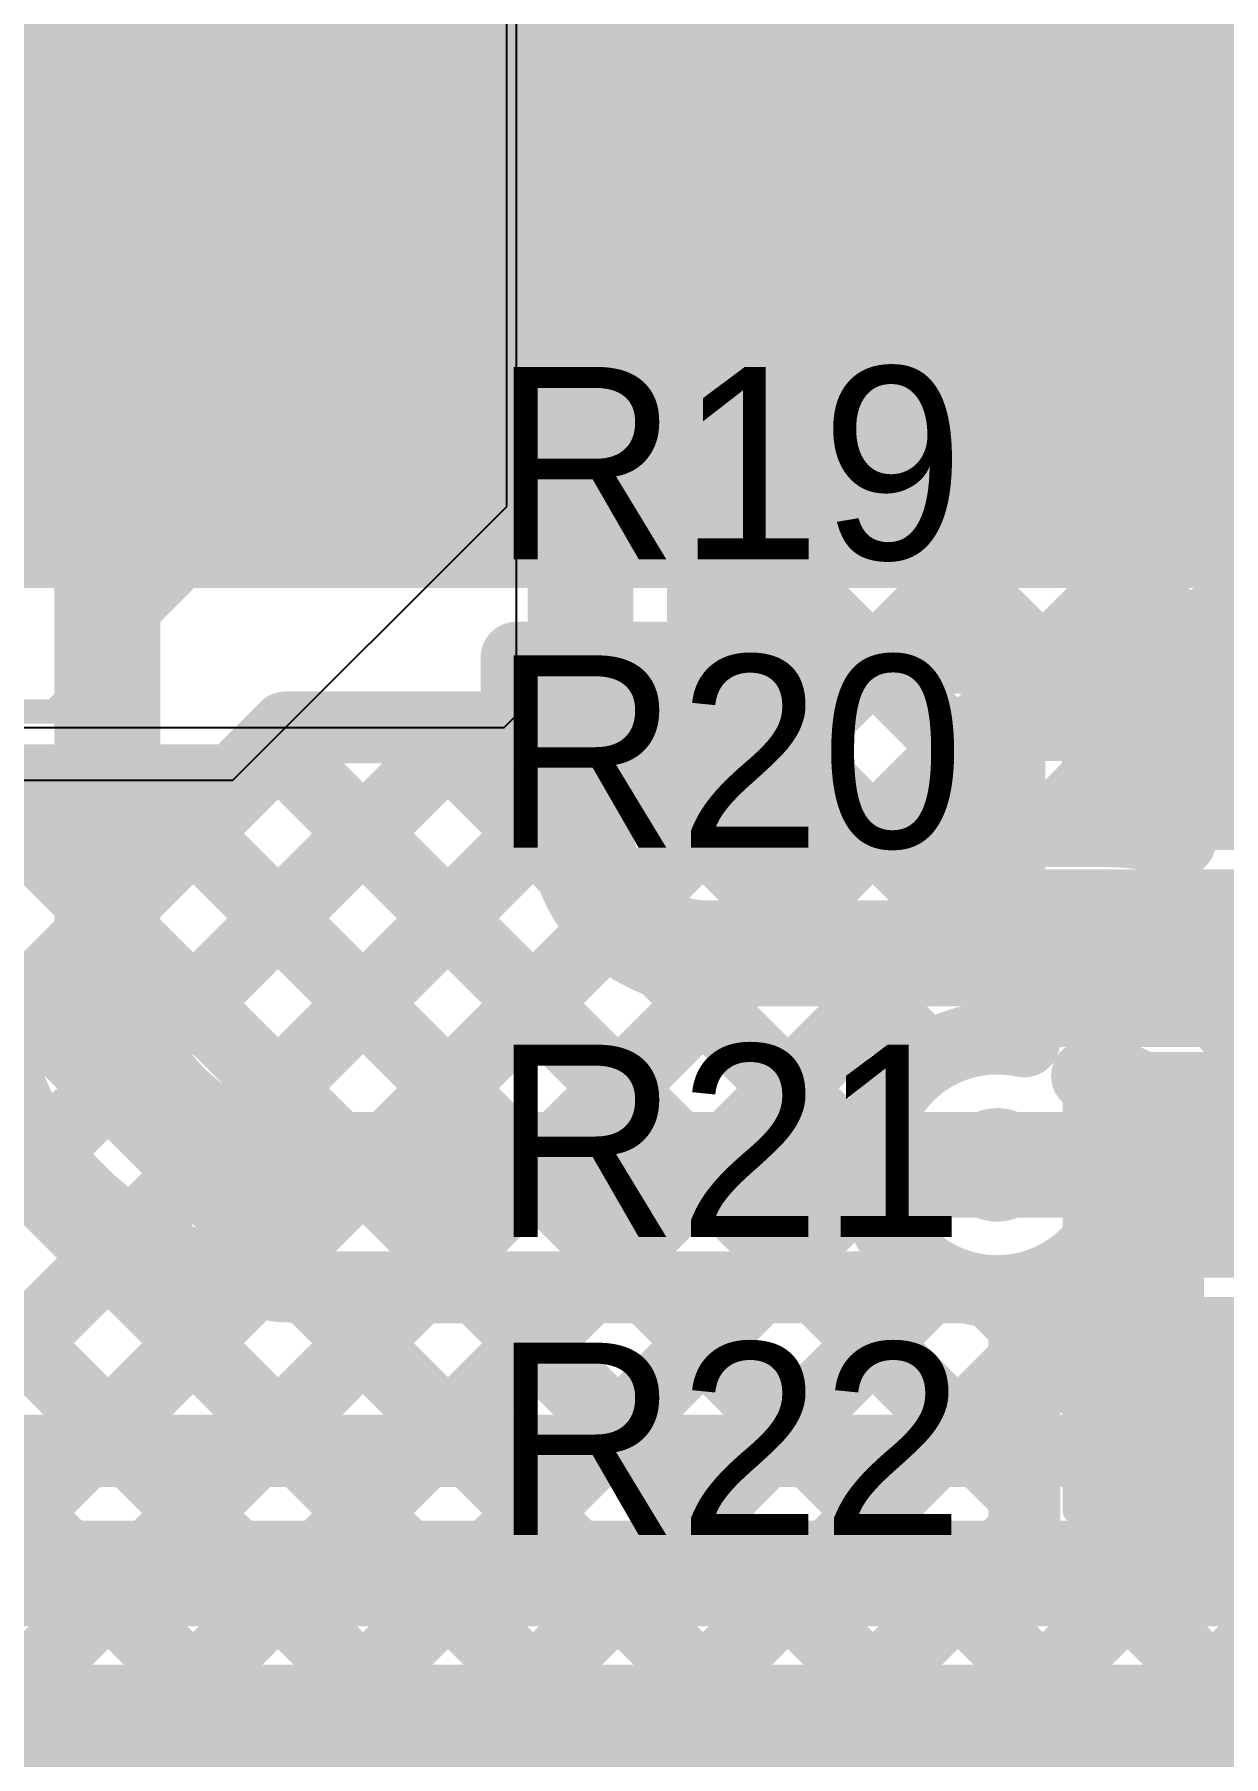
# Model space of a CAD drawing. Header units: millimetres. Extents: x 4.35 to 7.26, y 1.61 to 5.34.
# Drawn here: x 5.3587 to 5.6061, y 4.0329 to 4.3912 of the extents above; entities that cross this region are included whole.
import ezdxf

# ---------------------------------------------------------------- set-up
doc = ezdxf.new("R2010")
doc.units = ezdxf.units.MM
doc.header["$MEASUREMENT"] = 0
for name, color, linetype in [('BottomLayer', 5, 'Continuous'), ('MultiLayer', 9, 'Continuous'), ('TopLayer', 1, 'Continuous'), ('TopOverlay', 2, 'Continuous'), ('TopPaste', 8, 'Continuous'), ('TopSolder', 216, 'Continuous'), ('ViaHoleLayer', 16, 'Continuous')]:
    doc.layers.add(name, color=color, linetype=linetype)

# ---------------------------------------------------------------- blocks, each defined once
blk = doc.blocks.new('74437368033_18')
at = {"layer": 'TopLayer'}
blk.add_solid([(-0.26772, -0.0689), (-0.1063, -0.0689), (-0.26772, 0.0689), (-0.1063, 0.0689)], dxfattribs=at)
at = {"layer": 'TopOverlay', "const_width": 0.005}
for points in [[(-0.17669, 0.20268), (-0.20354, 0.17583)], [(0.17669, 0.20268), (-0.17669, 0.20268)], [(-0.20354, 0.17583), (-0.20354, 0.07709)]]:
    blk.add_lwpolyline(points, dxfattribs=at)
at = {"layer": 'TopOverlay'}
for points, const_width in [([(-0.17794, 0.20268, 1), (-0.17544, 0.20268, 1)], 0.0025), ([(-0.17794, 0.20268, 1), (-0.17544, 0.20268, 1)], 0.0025), ([(-0.20479, 0.17583, 1), (-0.20229, 0.17583, 1)], 0.0025), ([(-0.20479, 0.17583, 1), (-0.20229, 0.17583, 1)], 0.0025), ([(-0.21638, 0.08835, 1), (-0.23575, 0.08835, 1)], 0.01), ([(-0.23825, 0.08835, 1), (-0.23325, 0.08835, 1)], 0.005), ([(-0.21888, 0.08835, 1), (-0.21388, 0.08835, 1)], 0.005), ([(-0.20479, 0.07709, 1), (-0.20229, 0.07709, 1)], 0.0025)]:
    blk.add_lwpolyline(points, format="xyb", close=True, dxfattribs=dict(at, const_width=const_width))
at = {"layer": 'TopPaste'}
blk.add_solid([(-0.26772, -0.0689), (-0.1063, -0.0689), (-0.26772, 0.0689), (-0.1063, 0.0689)], dxfattribs=at)
at = {"layer": 'TopSolder'}
blk.add_solid([(-0.27172, -0.0729), (-0.1023, -0.0729), (-0.27172, 0.0729), (-0.1023, 0.0729)], dxfattribs=at)
blk = doc.blocks.new('RES_0603_54')
at = {"layer": 'TopLayer'}
for points in [[(-0.045, 0.0175), (-0.045, -0.0175), (-0.015, 0.0175), (-0.015, -0.0175)], [(0.015, 0.0175), (0.015, -0.0175), (0.045, 0.0175), (0.045, -0.0175)]]:
    blk.add_solid(points, dxfattribs=at)
at = {"layer": 'TopOverlay', "const_width": 0.005}
for points in [[(-0.049, -0.021), (-0.049, 0.021)], [(-0.049, 0.021), (0.049, 0.021)], [(0.049, -0.021), (0.049, 0.021)], [(-0.049, -0.021), (0.049, -0.021)]]:
    blk.add_lwpolyline(points, dxfattribs=at)
at = {"layer": 'TopOverlay', "const_width": 0.0025}
for points in [[(-0.05025, 0.021, 1), (-0.04775, 0.021, 1)], [(-0.05025, 0.021, 1), (-0.04775, 0.021, 1)], [(0.04775, 0.021, 1), (0.05025, 0.021, 1)], [(0.04775, 0.021, 1), (0.05025, 0.021, 1)], [(-0.05025, -0.021, 1), (-0.04775, -0.021, 1)], [(-0.05025, -0.021, 1), (-0.04775, -0.021, 1)], [(0.04775, -0.021, 1), (0.05025, -0.021, 1)], [(0.04775, -0.021, 1), (0.05025, -0.021, 1)]]:
    blk.add_lwpolyline(points, format="xyb", close=True, dxfattribs=at)
at = {"layer": 'TopPaste'}
for points in [[(-0.045, 0.0175), (-0.045, -0.0175), (-0.015, 0.0175), (-0.015, -0.0175)], [(0.015, 0.0175), (0.015, -0.0175), (0.045, 0.0175), (0.045, -0.0175)]]:
    blk.add_solid(points, dxfattribs=at)
at = {"layer": 'TopSolder'}
for points in [[(-0.049, 0.0215), (-0.049, -0.0215), (-0.011, 0.0215), (-0.011, -0.0215)], [(0.011, 0.0215), (0.011, -0.0215), (0.049, 0.0215), (0.049, -0.0215)]]:
    blk.add_solid(points, dxfattribs=at)
blk = doc.blocks.new('RES_0603_55')
at = {"layer": 'TopLayer'}
for points in [[(-0.045, 0.0175), (-0.045, -0.0175), (-0.015, 0.0175), (-0.015, -0.0175)], [(0.015, 0.0175), (0.015, -0.0175), (0.045, 0.0175), (0.045, -0.0175)]]:
    blk.add_solid(points, dxfattribs=at)
at = {"layer": 'TopOverlay', "const_width": 0.005}
for points in [[(-0.049, -0.021), (-0.049, 0.021)], [(-0.049, 0.021), (0.049, 0.021)], [(0.049, -0.021), (0.049, 0.021)], [(-0.049, -0.021), (0.049, -0.021)]]:
    blk.add_lwpolyline(points, dxfattribs=at)
at = {"layer": 'TopOverlay', "const_width": 0.0025}
for points in [[(-0.05025, 0.021, 1), (-0.04775, 0.021, 1)], [(-0.05025, 0.021, 1), (-0.04775, 0.021, 1)], [(0.04775, 0.021, 1), (0.05025, 0.021, 1)], [(0.04775, 0.021, 1), (0.05025, 0.021, 1)], [(-0.05025, -0.021, 1), (-0.04775, -0.021, 1)], [(-0.05025, -0.021, 1), (-0.04775, -0.021, 1)], [(0.04775, -0.021, 1), (0.05025, -0.021, 1)], [(0.04775, -0.021, 1), (0.05025, -0.021, 1)]]:
    blk.add_lwpolyline(points, format="xyb", close=True, dxfattribs=at)
at = {"layer": 'TopPaste'}
for points in [[(-0.045, 0.0175), (-0.045, -0.0175), (-0.015, 0.0175), (-0.015, -0.0175)], [(0.015, 0.0175), (0.015, -0.0175), (0.045, 0.0175), (0.045, -0.0175)]]:
    blk.add_solid(points, dxfattribs=at)
at = {"layer": 'TopSolder'}
for points in [[(-0.049, 0.0215), (-0.049, -0.0215), (-0.011, 0.0215), (-0.011, -0.0215)], [(0.011, 0.0215), (0.011, -0.0215), (0.049, 0.0215), (0.049, -0.0215)]]:
    blk.add_solid(points, dxfattribs=at)
blk = doc.blocks.new('RES_0603_56')
at = {"layer": 'TopLayer'}
for points in [[(-0.045, 0.0175), (-0.045, -0.0175), (-0.015, 0.0175), (-0.015, -0.0175)], [(0.015, 0.0175), (0.015, -0.0175), (0.045, 0.0175), (0.045, -0.0175)]]:
    blk.add_solid(points, dxfattribs=at)
at = {"layer": 'TopOverlay', "const_width": 0.005}
for points in [[(-0.049, -0.021), (-0.049, 0.021)], [(-0.049, 0.021), (0.049, 0.021)], [(0.049, -0.021), (0.049, 0.021)], [(-0.049, -0.021), (0.049, -0.021)]]:
    blk.add_lwpolyline(points, dxfattribs=at)
at = {"layer": 'TopOverlay', "const_width": 0.0025}
for points in [[(-0.05025, 0.021, 1), (-0.04775, 0.021, 1)], [(-0.05025, 0.021, 1), (-0.04775, 0.021, 1)], [(0.04775, 0.021, 1), (0.05025, 0.021, 1)], [(0.04775, 0.021, 1), (0.05025, 0.021, 1)], [(-0.05025, -0.021, 1), (-0.04775, -0.021, 1)], [(-0.05025, -0.021, 1), (-0.04775, -0.021, 1)], [(0.04775, -0.021, 1), (0.05025, -0.021, 1)], [(0.04775, -0.021, 1), (0.05025, -0.021, 1)]]:
    blk.add_lwpolyline(points, format="xyb", close=True, dxfattribs=at)
at = {"layer": 'TopPaste'}
for points in [[(-0.045, 0.0175), (-0.045, -0.0175), (-0.015, 0.0175), (-0.015, -0.0175)], [(0.015, 0.0175), (0.015, -0.0175), (0.045, 0.0175), (0.045, -0.0175)]]:
    blk.add_solid(points, dxfattribs=at)
at = {"layer": 'TopSolder'}
for points in [[(-0.049, 0.0215), (-0.049, -0.0215), (-0.011, 0.0215), (-0.011, -0.0215)], [(0.011, 0.0215), (0.011, -0.0215), (0.049, 0.0215), (0.049, -0.0215)]]:
    blk.add_solid(points, dxfattribs=at)
blk = doc.blocks.new('RES_0603_57')
at = {"layer": 'TopLayer'}
for points in [[(-0.045, 0.0175), (-0.045, -0.0175), (-0.015, 0.0175), (-0.015, -0.0175)], [(0.015, 0.0175), (0.015, -0.0175), (0.045, 0.0175), (0.045, -0.0175)]]:
    blk.add_solid(points, dxfattribs=at)
at = {"layer": 'TopOverlay', "const_width": 0.005}
for points in [[(-0.049, -0.021), (-0.049, 0.021)], [(-0.049, 0.021), (0.049, 0.021)], [(0.049, -0.021), (0.049, 0.021)], [(-0.049, -0.021), (0.049, -0.021)]]:
    blk.add_lwpolyline(points, dxfattribs=at)
at = {"layer": 'TopOverlay', "const_width": 0.0025}
for points in [[(-0.05025, 0.021, 1), (-0.04775, 0.021, 1)], [(-0.05025, 0.021, 1), (-0.04775, 0.021, 1)], [(0.04775, 0.021, 1), (0.05025, 0.021, 1)], [(0.04775, 0.021, 1), (0.05025, 0.021, 1)], [(-0.05025, -0.021, 1), (-0.04775, -0.021, 1)], [(-0.05025, -0.021, 1), (-0.04775, -0.021, 1)], [(0.04775, -0.021, 1), (0.05025, -0.021, 1)], [(0.04775, -0.021, 1), (0.05025, -0.021, 1)]]:
    blk.add_lwpolyline(points, format="xyb", close=True, dxfattribs=at)
at = {"layer": 'TopPaste'}
for points in [[(-0.045, 0.0175), (-0.045, -0.0175), (-0.015, 0.0175), (-0.015, -0.0175)], [(0.015, 0.0175), (0.015, -0.0175), (0.045, 0.0175), (0.045, -0.0175)]]:
    blk.add_solid(points, dxfattribs=at)
at = {"layer": 'TopSolder'}
for points in [[(-0.049, 0.0215), (-0.049, -0.0215), (-0.011, 0.0215), (-0.011, -0.0215)], [(0.011, 0.0215), (0.011, -0.0215), (0.049, 0.0215), (0.049, -0.0215)]]:
    blk.add_solid(points, dxfattribs=at)
blk = doc.blocks.new('____23_62')
at = {"layer": 'TopLayer'}
for points in [[(-0.01614, 0.02126), (0.01614, 0.02126), (-0.01614, 0.05748), (0.01614, 0.05748)], [(-0.05354, -0.05748), (-0.02126, -0.05748), (-0.05354, -0.02126), (-0.02126, -0.02126)], [(0.02126, -0.05748), (0.05354, -0.05748), (0.02126, -0.02126), (0.05354, -0.02126)]]:
    blk.add_solid(points, dxfattribs=at)
at = {"layer": 'TopOverlay', "const_width": 0.005}
for points in [[(-0.06127, 0.034), (-0.06127, -0.02252)], [(-0.06127, 0.034), (-0.02227, 0.034)], [(0.02227, 0.034), (0.06127, 0.034)], [(0.06127, 0.034), (0.06127, -0.02339)], [(-0.013, -0.02867), (0.013, -0.02867)]]:
    blk.add_lwpolyline(points, dxfattribs=at)
at = {"layer": 'TopOverlay'}
for points, const_width in [([(-0.06252, 0.034, 1), (-0.06002, 0.034, 1)], 0.0025), ([(-0.06252, 0.034, 1), (-0.06002, 0.034, 1)], 0.0025), ([(-0.02352, 0.034, 1), (-0.02102, 0.034, 1)], 0.0025), ([(0.02102, 0.034, 1), (0.02352, 0.034, 1)], 0.0025), ([(0.06002, 0.034, 1), (0.06252, 0.034, 1)], 0.0025), ([(0.06002, 0.034, 1), (0.06252, 0.034, 1)], 0.0025), ([(-0.06252, -0.02252, 1), (-0.06002, -0.02252, 1)], 0.0025), ([(0.06002, -0.02339, 1), (0.06252, -0.02339, 1)], 0.0025), ([(-0.01425, -0.02867, 1), (-0.01175, -0.02867, 1)], 0.0025), ([(0.01175, -0.02867, 1), (0.01425, -0.02867, 1)], 0.0025), ([(-0.06439, -0.045, 1), (-0.07161, -0.045, 1)], 0.01), ([(-0.07411, -0.045, 1), (-0.06911, -0.045, 1)], 0.005), ([(-0.06689, -0.045, 1), (-0.06189, -0.045, 1)], 0.005)]:
    blk.add_lwpolyline(points, format="xyb", close=True, dxfattribs=dict(at, const_width=const_width))
at = {"layer": 'TopPaste'}
for points in [[(-0.01614, 0.02126), (0.01614, 0.02126), (-0.01614, 0.05748), (0.01614, 0.05748)], [(-0.05354, -0.05748), (-0.02126, -0.05748), (-0.05354, -0.02126), (-0.02126, -0.02126)], [(0.02126, -0.05748), (0.05354, -0.05748), (0.02126, -0.02126), (0.05354, -0.02126)]]:
    blk.add_solid(points, dxfattribs=at)
at = {"layer": 'TopSolder'}
for points in [[(-0.02014, 0.01726), (0.02014, 0.01726), (-0.02014, 0.06148), (0.02014, 0.06148)], [(-0.05754, -0.06148), (-0.01726, -0.06148), (-0.05754, -0.01726), (-0.01726, -0.01726)], [(0.01726, -0.06148), (0.05754, -0.06148), (0.01726, -0.01726), (0.05754, -0.01726)]]:
    blk.add_solid(points, dxfattribs=at)

msp = doc.modelspace()

# ---------------------------------------------------------------- linework, layer by layer
at = {"layer": 'BottomLayer'}
for points, const_width in [([(5.37385, 4.19815), (5.37385, 4.93)], 0.022), ([(5.47228, 4.22653), (5.47228, 4.93)], 0.022), ([(5.49778, 4.22653), (5.49778, 4.87613)], 0.015), ([(5.49778, 4.3664), (5.7035, 4.57213)], 0.015), ([(5.49778, 4.33105), (5.7035, 4.53677)], 0.015), ([(5.49778, 4.50778), (5.7335, 4.27206)], 0.015), ([(5.49778, 4.29569), (5.7066, 4.50452)], 0.015), ([(5.0375, 4.47309), (5.41409, 4.0965)], 0.015), ([(5.49778, 4.47243), (5.7335, 4.2367)], 0.015), ([(5.49778, 4.26034), (5.69383, 4.45639)], 0.015), ([(5.0375, 4.43773), (5.37873, 4.0965)], 0.015), ([(5.49778, 4.43707), (5.83835, 4.0965)], 0.015), ([(5.49838, 4.22559), (5.69331, 4.42052)], 0.015), ([(5.49778, 4.40172), (5.62791, 4.27159)], 0.015), ([(5.53365, 4.2255), (5.7048, 4.39665)], 0.015), ([(5.49778, 4.36636), (5.59837, 4.26577)], 0.015), ([(5.49778, 4.33101), (5.58899, 4.23979)], 0.015), ([(5.49778, 4.29565), (5.56793, 4.2255)], 0.015), ([(5.49778, 4.2603), (5.53257, 4.2255)], 0.015), ([(5.569, 4.2255), (5.58871, 4.24521)], 0.015), ([(5.59619, 4.244), (5.618, 4.244)], 0.01), ([(5.4988, 4.2255), (5.581, 4.2255)], 0.015), ([(5.4988, 4.2), (5.581, 4.2)], 0.022), ([(5.57771, 4.1745), (5.581, 4.1745)], 0.015), ([(5.58388, 4.17419), (5.59419, 4.16388)], 0.015), ([(5.58235, 4.16813), (5.5872, 4.17299)], 0.015), ([(5.416, 4.156), (5.559, 4.156)], 0.022), ([(5.5945, 4.11148), (5.5945, 4.161)], 0.015), ([(5.29858, 4.0965), (5.36093, 4.15885)], 0.015), ([(5.33394, 4.0965), (5.37897, 4.14153)], 0.015), ([(5.54607, 4.0965), (5.5945, 4.14493)], 0.015), ([(5.58106, 4.14166), (5.5945, 4.12822)], 0.015), ([(5.36929, 4.0965), (5.40431, 4.13152)], 0.015), ([(5.40465, 4.0965), (5.43865, 4.1305)], 0.015), ([(5.41544, 4.1305), (5.44944, 4.0965)], 0.015), ([(5.416, 4.1305), (5.55252, 4.1305)], 0.015), ([(5.44, 4.0965), (5.474, 4.1305)], 0.015), ([(5.4508, 4.1305), (5.4848, 4.0965)], 0.015), ([(5.47536, 4.0965), (5.50936, 4.1305)], 0.015), ([(5.48615, 4.1305), (5.52015, 4.0965)], 0.015), ([(5.51071, 4.0965), (5.54471, 4.1305)], 0.015), ([(5.52151, 4.1305), (5.55551, 4.0965)], 0.015), ([(5.55764, 4.12972), (5.59086, 4.0965)], 0.015), ([(5.58143, 4.0965), (5.59401, 4.10908)], 0.015), ([(5.16259, 4.0965), (5.5951, 4.0965)], 0.015), ([(5.154, 4.071), (5.855, 4.071)], 0.022), ([(4.804, 4.041), (5.892, 4.041)], 0.022)]:
    msp.add_lwpolyline(points, dxfattribs=dict(at, const_width=const_width))
for points, const_width in [([(5.49403, 4.3664, 1), (5.50153, 4.3664, 1)], 0.0075), ([(5.49403, 4.36636, 1), (5.50153, 4.36636, 1)], 0.0075), ([(5.49403, 4.33105, 1), (5.50153, 4.33105, 1)], 0.0075), ([(5.49403, 4.33101, 1), (5.50153, 4.33101, 1)], 0.0075), ([(5.49403, 4.29569, 1), (5.50153, 4.29569, 1)], 0.0075), ([(5.49403, 4.29565, 1), (5.50153, 4.29565, 1)], 0.0075), ([(5.59462, 4.26577, 1), (5.60212, 4.26577, 1)], 0.0075), ([(5.49403, 4.26034, 1), (5.50153, 4.26034, 1)], 0.0075), ([(5.49403, 4.2603, 1), (5.50153, 4.2603, 1)], 0.0075), ([(5.58496, 4.24521, 1), (5.59246, 4.24521, 1)], 0.0075), ([(5.58524, 4.23979, 1), (5.59274, 4.23979, 1)], 0.0075), ([(5.59369, 4.244, 1), (5.59869, 4.244, 1)], 0.005), ([(5.46678, 4.22653, 1), (5.47778, 4.22653, 1)], 0.011), ([(5.46678, 4.22653, 1), (5.47778, 4.22653, 1)], 0.011), ([(5.49403, 4.22653, 1), (5.50153, 4.22653, 1)], 0.0075), ([(5.49463, 4.22559, 1), (5.50213, 4.22559, 1)], 0.0075), ([(5.49505, 4.2255, 1), (5.50255, 4.2255, 1)], 0.0075), ([(5.52882, 4.2255, 1), (5.53632, 4.2255, 1)], 0.0075), ([(5.5299, 4.2255, 1), (5.5374, 4.2255, 1)], 0.0075), ([(5.56418, 4.2255, 1), (5.57168, 4.2255, 1)], 0.0075), ([(5.56525, 4.2255, 1), (5.57275, 4.2255, 1)], 0.0075), ([(5.57725, 4.2255, 1), (5.58475, 4.2255, 1)], 0.0075), ([(5.57725, 4.2255, 1), (5.58475, 4.2255, 1)], 0.0075), ([(5.59334, 4.22346, 1), (5.60084, 4.22346, 1)], 0.0075), ([(5.59334, 4.22346, 1), (5.60084, 4.22346, 1)], 0.0075), ([(5.4933, 4.2, 1), (5.5043, 4.2, 1)], 0.011), ([(5.4933, 4.2, 1), (5.5043, 4.2, 1)], 0.011), ([(5.5755, 4.2, 1), (5.5865, 4.2, 1)], 0.011), ([(5.5755, 4.2, 1), (5.5865, 4.2, 1)], 0.011), ([(5.36835, 4.19815, 1), (5.37935, 4.19815, 1)], 0.011), ([(5.36835, 4.19815, 1), (5.37935, 4.19815, 1)], 0.011), ([(5.57396, 4.1745, 1), (5.58146, 4.1745, 1)], 0.0075), ([(5.57396, 4.1745, 1), (5.58146, 4.1745, 1)], 0.0075), ([(5.57725, 4.1745, 1), (5.58475, 4.1745, 1)], 0.0075), ([(5.57725, 4.1745, 1), (5.58475, 4.1745, 1)], 0.0075), ([(5.58013, 4.17419, 1), (5.58763, 4.17419, 1)], 0.0075), ([(5.58345, 4.17299, 1), (5.59095, 4.17299, 1)], 0.0075), ([(5.5786, 4.16813, 1), (5.5861, 4.16813, 1)], 0.0075), ([(5.59044, 4.16388, 1), (5.59794, 4.16388, 1)], 0.0075), ([(5.4105, 4.156, 1), (5.4215, 4.156, 1)], 0.011), ([(5.4105, 4.156, 1), (5.4215, 4.156, 1)], 0.011), ([(5.55309, 4.156, 1), (5.56491, 4.156, 1)], 0.01181), ([(5.5535, 4.156, 1), (5.5645, 4.156, 1)], 0.011), ([(5.59075, 4.161, 1), (5.59825, 4.161, 1)], 0.0075), ([(5.59075, 4.161, 1), (5.59825, 4.161, 1)], 0.0075), ([(5.35719, 4.15885, 1), (5.36468, 4.15885, 1)], 0.0075), ([(5.58156, 4.156, 1), (5.58906, 4.156, 1)], 0.0075), ([(5.58156, 4.156, 1), (5.58906, 4.156, 1)], 0.0075), ([(5.37522, 4.14153, 1), (5.38272, 4.14153, 1)], 0.0075), ([(5.57731, 4.14166, 1), (5.58481, 4.14166, 1)], 0.0075), ([(5.59075, 4.14493, 1), (5.59825, 4.14493, 1)], 0.0075), ([(5.40056, 4.13152, 1), (5.40806, 4.13152, 1)], 0.0075), ([(5.41169, 4.1305, 1), (5.41919, 4.1305, 1)], 0.0075), ([(5.41225, 4.1305, 1), (5.41975, 4.1305, 1)], 0.0075), ([(5.41225, 4.1305, 1), (5.41975, 4.1305, 1)], 0.0075), ([(5.4349, 4.1305, 1), (5.4424, 4.1305, 1)], 0.0075), ([(5.44705, 4.1305, 1), (5.45455, 4.1305, 1)], 0.0075), ([(5.47025, 4.1305, 1), (5.47775, 4.1305, 1)], 0.0075), ([(5.4824, 4.1305, 1), (5.4899, 4.1305, 1)], 0.0075), ([(5.50561, 4.1305, 1), (5.51311, 4.1305, 1)], 0.0075), ([(5.51776, 4.1305, 1), (5.52526, 4.1305, 1)], 0.0075), ([(5.54096, 4.1305, 1), (5.54846, 4.1305, 1)], 0.0075), ([(5.54877, 4.1305, 1), (5.55627, 4.1305, 1)], 0.0075), ([(5.54877, 4.1305, 1), (5.55627, 4.1305, 1)], 0.0075), ([(5.55389, 4.12972, 1), (5.56139, 4.12972, 1)], 0.0075), ([(5.59075, 4.12822, 1), (5.59825, 4.12822, 1)], 0.0075), ([(5.59075, 4.11148, 1), (5.59825, 4.11148, 1)], 0.0075), ([(5.59075, 4.11148, 1), (5.59825, 4.11148, 1)], 0.0075), ([(5.59026, 4.10908, 1), (5.59776, 4.10908, 1)], 0.0075), ([(5.36554, 4.0965, 1), (5.37304, 4.0965, 1)], 0.0075), ([(5.37498, 4.0965, 1), (5.38248, 4.0965, 1)], 0.0075), ([(5.4009, 4.0965, 1), (5.4084, 4.0965, 1)], 0.0075), ([(5.41034, 4.0965, 1), (5.41784, 4.0965, 1)], 0.0075), ([(5.43625, 4.0965, 1), (5.44375, 4.0965, 1)], 0.0075), ([(5.44569, 4.0965, 1), (5.45319, 4.0965, 1)], 0.0075), ([(5.47161, 4.0965, 1), (5.47911, 4.0965, 1)], 0.0075), ([(5.48105, 4.0965, 1), (5.48855, 4.0965, 1)], 0.0075), ([(5.50696, 4.0965, 1), (5.51446, 4.0965, 1)], 0.0075), ([(5.5164, 4.0965, 1), (5.5239, 4.0965, 1)], 0.0075), ([(5.54232, 4.0965, 1), (5.54982, 4.0965, 1)], 0.0075), ([(5.55176, 4.0965, 1), (5.55926, 4.0965, 1)], 0.0075), ([(5.57768, 4.0965, 1), (5.58518, 4.0965, 1)], 0.0075), ([(5.58711, 4.0965, 1), (5.59461, 4.0965, 1)], 0.0075), ([(5.59135, 4.0965, 1), (5.59885, 4.0965, 1)], 0.0075), ([(5.59135, 4.0965, 1), (5.59885, 4.0965, 1)], 0.0075)]:
    msp.add_lwpolyline(points, format="xyb", close=True, dxfattribs=dict(at, const_width=const_width))
for points, const_width in [([(5.59709, 4.22346, -1.489341), (5.64731, 4.244)], 0.015), ([(5.4988, 4.2, -0.414214), (5.47228, 4.22653)], 0.022), ([(5.581, 4.2255, -0.063107), (5.59709, 4.22346)], 0.015), ([(5.581, 4.2, -0.414214), (5.62, 4.161)], 0.022), ([(5.416, 4.156, -0.414214), (5.37385, 4.19815)], 0.022), ([(5.416, 4.1305, -0.414214), (5.34835, 4.19815)], 0.015), ([(5.57771, 4.1745, -0.197454), (5.58531, 4.156)], 0.015), ([(5.581, 4.1745, -0.414214), (5.5945, 4.161)], 0.015), ([(5.58531, 4.156, -0.489152), (5.55252, 4.1305)], 0.015), ([(5.5951, 4.0965, -0.145486), (5.5945, 4.11148)], 0.015)]:
    msp.add_lwpolyline(points, format="xyb", dxfattribs=dict(at, const_width=const_width))
at = {"layer": 'MultiLayer', "const_width": 0.01181}
msp.add_lwpolyline([(5.55309, 4.156, 1), (5.56491, 4.156, 1)], format="xyb", close=True, dxfattribs=at)
at = {"layer": 'TopLayer'}
for p, q in [((5.459, 4.25147), (5.459, 4.66043)), ((5.457, 4.293), (5.457, 4.654)), ((5.4, 4.236), (5.457, 4.293)), ((5.45645, 4.247), (5.45996, 4.25051)), ((5.45996, 4.25051), (5.459, 4.25147)), ((4.913, 4.247), (5.45645, 4.247)), ((4.941, 4.236), (5.4, 4.236))]:
    msp.add_line(p, q, dxfattribs=at)
for points, const_width in [([(5.56326, 4.353), (5.56626, 4.356)], 0.022), ([(5.56626, 4.356), (5.71081, 4.356)], 0.022), ([(5.22103, 3.98359), (5.49894, 4.2615)], 0.015), ([(5.22103, 3.94823), (5.53429, 4.2615)], 0.015), ([(5.459, 4.2615), (5.5615, 4.2615)], 0.015), ([(5.459, 4.25692), (5.46358, 4.2615)], 0.015), ([(5.459, 4.25147), (5.459, 4.2615)], 0.015), ([(5.46122, 4.2615), (5.54466, 4.17806)], 0.015), ([(5.49657, 4.2615), (5.57007, 4.188)], 0.015), ([(5.53193, 4.2615), (5.5615, 4.23193)], 0.015), ([(5.5615, 4.21), (5.5615, 4.2615)], 0.015), ([(5.22103, 3.91288), (5.5615, 4.25335)], 0.015), ([(5.45645, 4.247), (5.45996, 4.25051)], 0.015), ([(5.20425, 4.03752), (5.41373, 4.247)], 0.015), ([(5.21138, 4.0093), (5.44908, 4.247)], 0.015), ([(5.4, 4.236), (5.411, 4.247)], 0.015), ([(5.411, 4.247), (5.45645, 4.247)], 0.015), ([(5.44036, 4.247), (5.53272, 4.15464)], 0.015), ([(5.595, 4.244), (5.618, 4.244)], 0.022), ([(5.408, 4.244), (5.56462, 4.08739)], 0.015), ([(5.569, 4.245), (5.594, 4.245)], 0.01), ([(5.594, 4.2175), (5.594, 4.245)], 0.01), ([(4.941, 4.236), (5.4, 4.236)], 0.015), ([(5.16852, 4.236), (5.70777, 3.69675)], 0.015), ([(5.18978, 4.0584), (5.36737, 4.236)], 0.015), ([(5.20388, 4.236), (5.71384, 3.72604)], 0.015), ([(5.23923, 4.236), (5.73746, 3.73777)], 0.015), ([(5.27459, 4.236), (5.73746, 3.77312)], 0.015), ([(5.30994, 4.236), (5.74944, 3.7965)], 0.015), ([(5.3453, 4.236), (5.7848, 3.7965)], 0.015), ([(5.38065, 4.236), (5.80874, 3.80791)], 0.015), ([(5.33312, 3.98962), (5.5615, 4.218)], 0.015), ([(5.5615, 4.21), (5.6265, 4.21)], 0.015), ([(5.56686, 4.188), (5.58886, 4.21)], 0.015), ([(5.58343, 4.21), (5.60543, 4.188)], 0.015), ([(5.60221, 4.188), (5.62421, 4.21)], 0.015), ([(5.56109, 4.18223), (5.56462, 4.18576)], 0.015), ([(5.56462, 4.188), (5.62362, 4.188)], 0.015), ([(5.56462, 4.1817), (5.56462, 4.188)], 0.015), ([(5.56462, 4.18576), (5.56686, 4.188)], 0.015), ([(5.559, 4.156), (5.59412, 4.156)], 0.022), ([(5.36848, 3.98962), (5.53277, 4.15391)], 0.015), ([(5.40103, 3.98681), (5.54687, 4.13265)], 0.015), ([(5.55764, 4.12972), (5.56462, 4.12274)], 0.015), ([(5.56462, 4.124), (5.56462, 4.1303)], 0.015), ([(5.56462, 4.124), (5.56462, 4.1303)], 0.015), ([(5.56462, 4.073), (5.56462, 4.124)], 0.015), ([(5.40103, 3.95146), (5.56462, 4.11505)], 0.015), ([(5.59412, 4.105), (5.62, 4.105)], 0.022), ([(5.40103, 3.9161), (5.56462, 4.07969)], 0.015), ([(5.40103, 3.88075), (5.59328, 4.073)], 0.015), ([(5.42414, 3.8685), (5.62862, 4.07298)], 0.015), ([(5.56462, 4.073), (5.62362, 4.073)], 0.015), ([(5.57901, 4.073), (5.8085, 3.84351)], 0.015)]:
    msp.add_lwpolyline(points, dxfattribs=dict(at, const_width=const_width))
for points, const_width in [([(5.55776, 4.353, 1), (5.56876, 4.353, 1)], 0.011), ([(5.56076, 4.356, 1), (5.57176, 4.356, 1)], 0.011), ([(5.56076, 4.356, 1), (5.57176, 4.356, 1)], 0.011), ([(5.45525, 4.2615, 1), (5.46275, 4.2615, 1)], 0.0075), ([(5.45525, 4.2615, 1), (5.46275, 4.2615, 1)], 0.0075), ([(5.45747, 4.2615, 1), (5.46497, 4.2615, 1)], 0.0075), ([(5.45983, 4.2615, 1), (5.46733, 4.2615, 1)], 0.0075), ([(5.49282, 4.2615, 1), (5.50032, 4.2615, 1)], 0.0075), ([(5.49519, 4.2615, 1), (5.50269, 4.2615, 1)], 0.0075), ([(5.52818, 4.2615, 1), (5.53568, 4.2615, 1)], 0.0075), ([(5.53054, 4.2615, 1), (5.53804, 4.2615, 1)], 0.0075), ([(5.55775, 4.2615, 1), (5.56525, 4.2615, 1)], 0.0075), ([(5.55775, 4.2615, 1), (5.56525, 4.2615, 1)], 0.0075), ([(5.45525, 4.25692, 1), (5.46275, 4.25692, 1)], 0.0075), ([(5.55775, 4.25335, 1), (5.56525, 4.25335, 1)], 0.0075), ([(5.45525, 4.25147, 1), (5.46275, 4.25147, 1)], 0.0075), ([(5.45621, 4.25051, 1), (5.46371, 4.25051, 1)], 0.0075), ([(5.59235, 4.24885, 1), (5.60335, 4.24885, 1)], 0.011), ([(5.40725, 4.247, 1), (5.41475, 4.247, 1)], 0.0075), ([(5.40725, 4.247, 1), (5.41475, 4.247, 1)], 0.0075), ([(5.40998, 4.247, 1), (5.41748, 4.247, 1)], 0.0075), ([(5.43661, 4.247, 1), (5.44411, 4.247, 1)], 0.0075), ([(5.44533, 4.247, 1), (5.45283, 4.247, 1)], 0.0075), ([(5.4527, 4.247, 1), (5.4602, 4.247, 1)], 0.0075), ([(5.4527, 4.247, 1), (5.4602, 4.247, 1)], 0.0075), ([(5.5885, 4.245, 1), (5.5995, 4.245, 1)], 0.011), ([(5.5885, 4.245, 1), (5.5995, 4.245, 1)], 0.011), ([(5.5895, 4.244, 1), (5.6005, 4.244, 1)], 0.011), ([(5.5895, 4.244, 1), (5.6005, 4.244, 1)], 0.011), ([(5.40425, 4.244, 1), (5.41175, 4.244, 1)], 0.0075), ([(5.5665, 4.245, 1), (5.5715, 4.245, 1)], 0.005), ([(5.5915, 4.245, 1), (5.5965, 4.245, 1)], 0.005), ([(5.5915, 4.245, 1), (5.5965, 4.245, 1)], 0.005), ([(5.36362, 4.236, 1), (5.37112, 4.236, 1)], 0.0075), ([(5.3769, 4.236, 1), (5.3844, 4.236, 1)], 0.0075), ([(5.39625, 4.236, 1), (5.40375, 4.236, 1)], 0.0075), ([(5.39625, 4.236, 1), (5.40375, 4.236, 1)], 0.0075), ([(5.55775, 4.23193, 1), (5.56525, 4.23193, 1)], 0.0075), ([(5.55775, 4.218, 1), (5.56525, 4.218, 1)], 0.0075), ([(5.5915, 4.2175, 1), (5.5965, 4.2175, 1)], 0.005), ([(5.55775, 4.21, 1), (5.56525, 4.21, 1)], 0.0075), ([(5.55775, 4.21, 1), (5.56525, 4.21, 1)], 0.0075), ([(5.57968, 4.21, 1), (5.58718, 4.21, 1)], 0.0075), ([(5.58511, 4.21, 1), (5.59261, 4.21, 1)], 0.0075), ([(5.56087, 4.188, 1), (5.56837, 4.188, 1)], 0.0075), ([(5.56087, 4.188, 1), (5.56837, 4.188, 1)], 0.0075), ([(5.56087, 4.18576, 1), (5.56837, 4.18576, 1)], 0.0075), ([(5.56087, 4.18576, 1), (5.56837, 4.18576, 1)], 0.0075), ([(5.56311, 4.188, 1), (5.57061, 4.188, 1)], 0.0075), ([(5.56311, 4.188, 1), (5.57061, 4.188, 1)], 0.0075), ([(5.56632, 4.188, 1), (5.57382, 4.188, 1)], 0.0075), ([(5.59846, 4.188, 1), (5.60596, 4.188, 1)], 0.0075), ([(5.60168, 4.188, 1), (5.60918, 4.188, 1)], 0.0075), ([(5.55734, 4.18223, 1), (5.56484, 4.18223, 1)], 0.0075), ([(5.56087, 4.1817, 1), (5.56837, 4.1817, 1)], 0.0075), ([(5.56087, 4.1817, 1), (5.56837, 4.1817, 1)], 0.0075), ([(5.54091, 4.17806, 1), (5.54841, 4.17806, 1)], 0.0075), ([(5.55309, 4.156, 1), (5.56491, 4.156, 1)], 0.01181), ([(5.5535, 4.156, 1), (5.5645, 4.156, 1)], 0.011), ([(5.58562, 4.159, 1), (5.59662, 4.159, 1)], 0.011), ([(5.58862, 4.156, 1), (5.59962, 4.156, 1)], 0.011), ([(5.58862, 4.156, 1), (5.59962, 4.156, 1)], 0.011), ([(5.52897, 4.15464, 1), (5.53647, 4.15464, 1)], 0.0075), ([(5.52902, 4.15391, 1), (5.53652, 4.15391, 1)], 0.0075), ([(5.54312, 4.13265, 1), (5.55062, 4.13265, 1)], 0.0075), ([(5.55389, 4.12972, 1), (5.56139, 4.12972, 1)], 0.0075), ([(5.56087, 4.1303, 1), (5.56837, 4.1303, 1)], 0.0075), ([(5.56087, 4.1303, 1), (5.56837, 4.1303, 1)], 0.0075), ([(5.56087, 4.1303, 1), (5.56837, 4.1303, 1)], 0.0075), ([(5.56087, 4.124, 1), (5.56837, 4.124, 1)], 0.0075), ([(5.56087, 4.124, 1), (5.56837, 4.124, 1)], 0.0075), ([(5.56087, 4.124, 1), (5.56837, 4.124, 1)], 0.0075), ([(5.56087, 4.12274, 1), (5.56837, 4.12274, 1)], 0.0075), ([(5.56087, 4.11505, 1), (5.56837, 4.11505, 1)], 0.0075), ([(5.58862, 4.105, 1), (5.59962, 4.105, 1)], 0.011), ([(5.56087, 4.08739, 1), (5.56837, 4.08739, 1)], 0.0075), ([(5.56087, 4.07969, 1), (5.56837, 4.07969, 1)], 0.0075), ([(5.56087, 4.073, 1), (5.56837, 4.073, 1)], 0.0075), ([(5.56087, 4.073, 1), (5.56837, 4.073, 1)], 0.0075), ([(5.57526, 4.073, 1), (5.58276, 4.073, 1)], 0.0075), ([(5.58953, 4.073, 1), (5.59703, 4.073, 1)], 0.0075)]:
    msp.add_lwpolyline(points, format="xyb", close=True, dxfattribs=dict(at, const_width=const_width))
for points, const_width in [([(5.594, 4.245, -0.414214), (5.59785, 4.24885)], 0.022), ([(5.595, 4.244, -0.414214), (5.594, 4.245)], 0.022), ([(5.56462, 4.1303, -1.24217), (5.56462, 4.1817)], 0.015), ([(5.59112, 4.159, -0.414214), (5.59412, 4.156)], 0.022)]:
    msp.add_lwpolyline(points, format="xyb", dxfattribs=dict(at, const_width=const_width))
msp.add_solid([(5.285, 4.276), (5.61, 4.276), (5.285, 4.637), (5.61, 4.637)], dxfattribs=at)
at = {"layer": 'ViaHoleLayer', "const_width": 0.00591}
msp.add_lwpolyline([(5.55605, 4.156, 1), (5.56195, 4.156, 1)], format="xyb", close=True, dxfattribs=at)

# ---------------------------------------------------------------- block references
for name, p, rotation in [('74437368033_18', (5.186, 4.453), 180), ('____23_62', (5.60263, 4.4444), 90), ('RES_0603_57', (5.623, 4.303), 360), ('RES_0603_56', (5.624, 4.245), 360), ('RES_0603_55', (5.62412, 4.156), 360), ('RES_0603_54', (5.62412, 4.105), 360)]:
    msp.add_blockref(name, p, dxfattribs=dict(rotation=rotation))

# ---------------------------------------------------------------- texts
at = {"layer": 'TopOverlay'}
for s, p in [('R19', (5.454, 4.282)), ('R20', (5.454, 4.222)), ('R21', (5.454, 4.141)), ('R22', (5.454, 4.079))]:
    msp.add_text(s, height=0.04, dxfattribs=at).set_placement(p)

doc.saveas('drawing.dxf')
